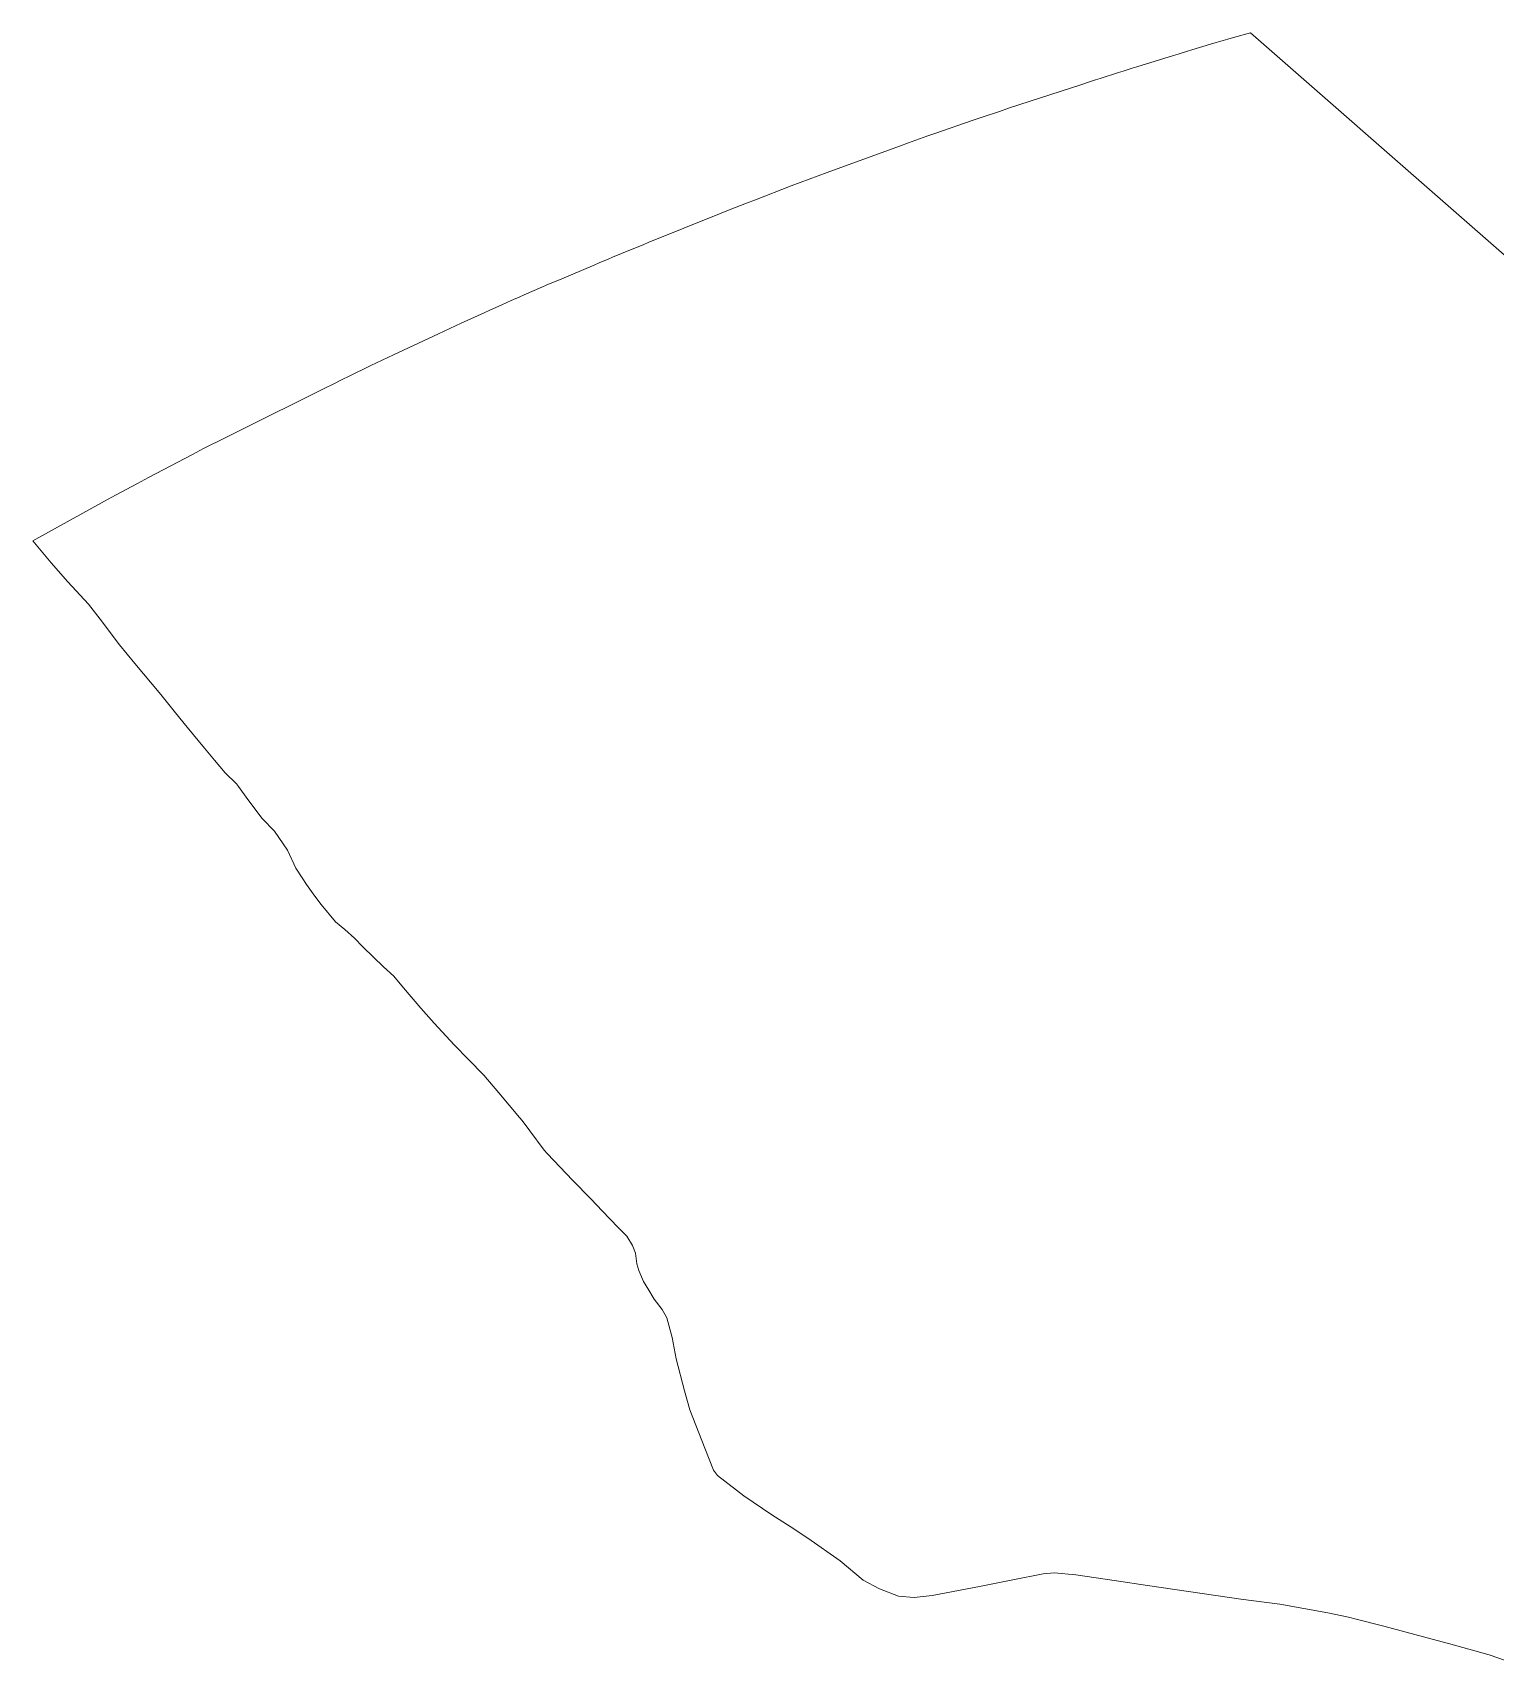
# Model space of a CAD drawing. Header units: metres. Extents: x 3 to 1027712, y 40 to 4430649.
# Drawn here: x 1019973 to 1021258, y 4429001 to 4430436 of the extents above; entities that cross this region are included whole.
import ezdxf

# ---------------------------------------------------------------- set-up
doc = ezdxf.new("R2010")
doc.units = ezdxf.units.M
doc.header["$MEASUREMENT"] = 0
doc.layers.add('RN_LIC_5_km', color=7, linetype='Continuous', lineweight=9, true_color=0xe5f2bf)
doc.layers.add('RN_ZEPA_5_km', color=7, linetype='Continuous', lineweight=9, true_color=0xc2d3f2)

msp = doc.modelspace()

# ---------------------------------------------------------------- linework, layer by layer
at = {"layer": 'RN_LIC_5_km'}
msp.add_lwpolyline([(1021280.8, 4429000.8), (1021252.1, 4429011), (1021216.4, 4429020.7), (1021202.1, 4429024.6), (1021159.6, 4429036.1), (1021135.4, 4429042.3), (1021128.6, 4429044.1), (1021110.5, 4429047.9), (1021068.2, 4429055.4), (1021034.1, 4429059.8), (1020952.2, 4429071.8), (1020924.9, 4429075.9), (1020889, 4429081.1), (1020870.2, 4429082.9), (1020860.5, 4429081.9), (1020833.8, 4429076.7), (1020804.5, 4429070.8), (1020763, 4429062.9), (1020747.2, 4429061.3), (1020733.4, 4429062.3), (1020716.5, 4429068.8), (1020702.3, 4429076.6), (1020682, 4429093.4), (1020653.6, 4429113.4), (1020638.3, 4429123.5), (1020622.2, 4429133.9), (1020597.5, 4429150.5), (1020574.2, 4429168.3), (1020570.7, 4429173.2), (1020563.3, 4429192.4), (1020549.9, 4429226.2), (1020545.2, 4429242.7), (1020538, 4429270.8), (1020534.5, 4429289.6), (1020529.7, 4429306.9), (1020525.8, 4429314.2), (1020518.6, 4429323.4), (1020514.1, 4429331.1), (1020509.4, 4429338.8), (1020505.2, 4429348.6), (1020503.5, 4429354.3), (1020502.2, 4429363.7), (1020499.7, 4429370.4), (1020494.7, 4429378.7), (1020487.2, 4429386.3), (1020472.9, 4429401), (1020463.2, 4429411.2), (1020447, 4429427.8), (1020436, 4429439.3), (1020424.8, 4429451.3), (1020422.1, 4429454.1), (1020409.6, 4429471.1), (1020402.8, 4429480.2), (1020400.4, 4429483), (1020382.1, 4429504.7), (1020368.9, 4429520), (1020355.6, 4429533.9), (1020343.1, 4429546.8), (1020325.3, 4429565.8), (1020313.7, 4429578.9), (1020298.6, 4429596.7), (1020289.9, 4429607.2), (1020280.8, 4429615.3), (1020272.1, 4429623.8), (1020262.8, 4429632.9), (1020255.3, 4429640.4), (1020246.8, 4429648), (1020238.6, 4429654.7), (1020226, 4429670.1), (1020220.6, 4429677.3), (1020213.2, 4429687.6), (1020209.4, 4429693.4), (1020204, 4429702), (1020196.7, 4429717.7), (1020185.2, 4429734.5), (1020174.4, 4429745.7), (1020161.8, 4429762.4), (1020153.4, 4429773.6), (1020151.9, 4429776), (1020141.7, 4429785.6), (1020132.3, 4429796.9), (1020123.5, 4429807.5), (1020108.4, 4429825.9), (1020098.3, 4429838.5), (1020085.3, 4429854.5), (1020062.5, 4429881.9), (1020049.1, 4429898.3), (1020031.9, 4429920.6), (1020021.8, 4429933.9), (1020003.7, 4429953.6), (1019988.8, 4429970.3), (1019972.7, 4429989.5), (1020035.9, 4430024.4), (1020045.5, 4430029.6), (1020064.8, 4430040), (1020074.4, 4430045.1), (1020113.2, 4430065.5), (1020122.9, 4430070.5), (1020142.4, 4430080.4), (1020152.2, 4430085.4), (1020230.5, 4430124.3), (1020235.4, 4430126.7), (1020245.3, 4430131.5), (1020250.2, 4430133.9), (1020269.9, 4430143.5), (1020274.8, 4430145.8), (1020284.7, 4430150.5), (1020289.7, 4430152.9), (1020329.3, 4430171.5), (1020334.3, 4430173.8), (1020344.2, 4430178.4), (1020349.2, 4430180.7), (1020369.2, 4430189.9), (1020374.2, 4430192.1), (1020384.3, 4430196.7), (1020389.3, 4430198.9), (1020393.1, 4430200.6), (1020400.8, 4430203.9), (1020404.6, 4430205.6), (1020420.1, 4430212.3), (1020423.9, 4430214), (1020431.7, 4430217.3), (1020435.5, 4430218.9), (1020466.6, 4430232.1), (1020470.5, 4430233.7), (1020478.3, 4430237), (1020482.2, 4430238.6), (1020497.8, 4430245.1), (1020501.7, 4430246.7), (1020509.5, 4430249.9), (1020513.4, 4430251.5), (1020576.1, 4430276.8), (1020584, 4430279.9), (1020599.7, 4430286.1), (1020607.6, 4430289.2), (1020639.1, 4430301.3), (1020647, 4430304.3), (1020662.8, 4430310.2), (1020670.8, 4430313.2), (1020734.3, 4430336.3), (1020742.2, 4430339.2), (1020758.1, 4430344.9), (1020766.1, 4430347.7), (1020798.1, 4430358.7), (1020806.1, 4430361.5), (1020822.1, 4430366.8), (1020830.1, 4430369.5), (1020894.3, 4430390.5), (1020898.4, 4430391.8), (1020906.4, 4430394.4), (1020910.4, 4430395.7), (1020926.5, 4430400.9), (1020930.6, 4430402.1), (1020938.6, 4430404.7), (1020942.7, 4430405.9), (1020975, 4430415.9), (1020979, 4430417.1), (1020987.1, 4430419.6), (1020991.1, 4430420.8), (1021007.3, 4430425.7), (1021012.4, 4430427.2), (1021022.6, 4430430.2), (1021027.7, 4430431.6), (1021042.6, 4430435.9), (1021422.6, 4430103.2)], dxfattribs=at)
at = {"layer": 'RN_ZEPA_5_km'}
msp.add_lwpolyline([(1021280.8, 4429000.8), (1021252.1, 4429011), (1021216.4, 4429020.7), (1021202.1, 4429024.6), (1021159.6, 4429036.1), (1021135.4, 4429042.3), (1021128.6, 4429044.1), (1021110.5, 4429047.9), (1021068.2, 4429055.4), (1021034.1, 4429059.8), (1020952.2, 4429071.8), (1020924.9, 4429075.9), (1020889, 4429081.1), (1020870.2, 4429082.9), (1020860.5, 4429081.9), (1020833.8, 4429076.7), (1020804.5, 4429070.8), (1020763, 4429062.9), (1020747.2, 4429061.3), (1020733.4, 4429062.3), (1020716.5, 4429068.8), (1020702.3, 4429076.6), (1020682, 4429093.4), (1020653.6, 4429113.4), (1020638.3, 4429123.5), (1020622.2, 4429133.9), (1020597.5, 4429150.5), (1020574.2, 4429168.3), (1020570.7, 4429173.2), (1020563.3, 4429192.4), (1020549.9, 4429226.2), (1020545.2, 4429242.7), (1020538, 4429270.8), (1020534.5, 4429289.6), (1020529.7, 4429306.9), (1020525.8, 4429314.2), (1020518.6, 4429323.4), (1020514.1, 4429331.1), (1020509.4, 4429338.8), (1020505.2, 4429348.6), (1020503.5, 4429354.3), (1020502.2, 4429363.7), (1020499.7, 4429370.4), (1020494.7, 4429378.7), (1020487.2, 4429386.3), (1020472.9, 4429401), (1020463.2, 4429411.2), (1020447, 4429427.8), (1020436, 4429439.3), (1020424.8, 4429451.3), (1020422.1, 4429454.1), (1020409.6, 4429471.1), (1020402.8, 4429480.2), (1020400.4, 4429483), (1020382.1, 4429504.7), (1020368.9, 4429520), (1020355.6, 4429533.9), (1020343.1, 4429546.8), (1020325.3, 4429565.8), (1020313.7, 4429578.9), (1020298.6, 4429596.7), (1020289.9, 4429607.2), (1020280.8, 4429615.3), (1020272.1, 4429623.8), (1020262.8, 4429632.9), (1020255.3, 4429640.4), (1020246.8, 4429648), (1020238.6, 4429654.7), (1020226, 4429670.1), (1020220.6, 4429677.3), (1020213.2, 4429687.6), (1020209.4, 4429693.4), (1020204, 4429702), (1020196.7, 4429717.7), (1020185.2, 4429734.5), (1020174.4, 4429745.7), (1020161.8, 4429762.4), (1020153.4, 4429773.6), (1020151.9, 4429776), (1020141.7, 4429785.6), (1020132.3, 4429796.9), (1020123.5, 4429807.5), (1020108.4, 4429825.9), (1020098.3, 4429838.5), (1020085.3, 4429854.5), (1020062.5, 4429881.9), (1020049.1, 4429898.3), (1020031.9, 4429920.6), (1020021.8, 4429933.9), (1020003.7, 4429953.6), (1019988.8, 4429970.3), (1019972.7, 4429989.5), (1020035.9, 4430024.4), (1020045.5, 4430029.6), (1020064.8, 4430040), (1020074.4, 4430045.1), (1020113.2, 4430065.5), (1020122.9, 4430070.5), (1020142.4, 4430080.4), (1020152.2, 4430085.4), (1020230.5, 4430124.3), (1020235.4, 4430126.7), (1020245.3, 4430131.5), (1020250.2, 4430133.9), (1020269.9, 4430143.5), (1020274.8, 4430145.8), (1020284.7, 4430150.5), (1020289.7, 4430152.9), (1020329.3, 4430171.5), (1020334.3, 4430173.8), (1020344.2, 4430178.4), (1020349.2, 4430180.7), (1020369.2, 4430189.9), (1020374.2, 4430192.1), (1020384.3, 4430196.7), (1020389.3, 4430198.9), (1020393.1, 4430200.6), (1020400.8, 4430203.9), (1020404.6, 4430205.6), (1020420.1, 4430212.3), (1020423.9, 4430214), (1020431.7, 4430217.3), (1020435.5, 4430218.9), (1020466.6, 4430232.1), (1020470.5, 4430233.7), (1020478.3, 4430237), (1020482.2, 4430238.6), (1020497.8, 4430245.1), (1020501.7, 4430246.7), (1020509.5, 4430249.9), (1020513.4, 4430251.5), (1020576.1, 4430276.8), (1020584, 4430279.9), (1020599.7, 4430286.1), (1020607.6, 4430289.2), (1020639.1, 4430301.3), (1020647, 4430304.3), (1020662.8, 4430310.2), (1020670.8, 4430313.2), (1020734.3, 4430336.3), (1020742.2, 4430339.2), (1020758.1, 4430344.9), (1020766.1, 4430347.7), (1020798.1, 4430358.7), (1020806.1, 4430361.5), (1020822.1, 4430366.8), (1020830.1, 4430369.5), (1020894.3, 4430390.5), (1020898.4, 4430391.8), (1020906.4, 4430394.4), (1020910.4, 4430395.7), (1020926.5, 4430400.9), (1020930.6, 4430402.1), (1020938.6, 4430404.7), (1020942.7, 4430405.9), (1020975, 4430415.9), (1020979, 4430417.1), (1020987.1, 4430419.6), (1020991.1, 4430420.8), (1021007.3, 4430425.7), (1021012.4, 4430427.2), (1021022.6, 4430430.2), (1021027.7, 4430431.6), (1021042.6, 4430435.9), (1021422.6, 4430103.2)], dxfattribs=at)

doc.saveas('drawing.dxf')
